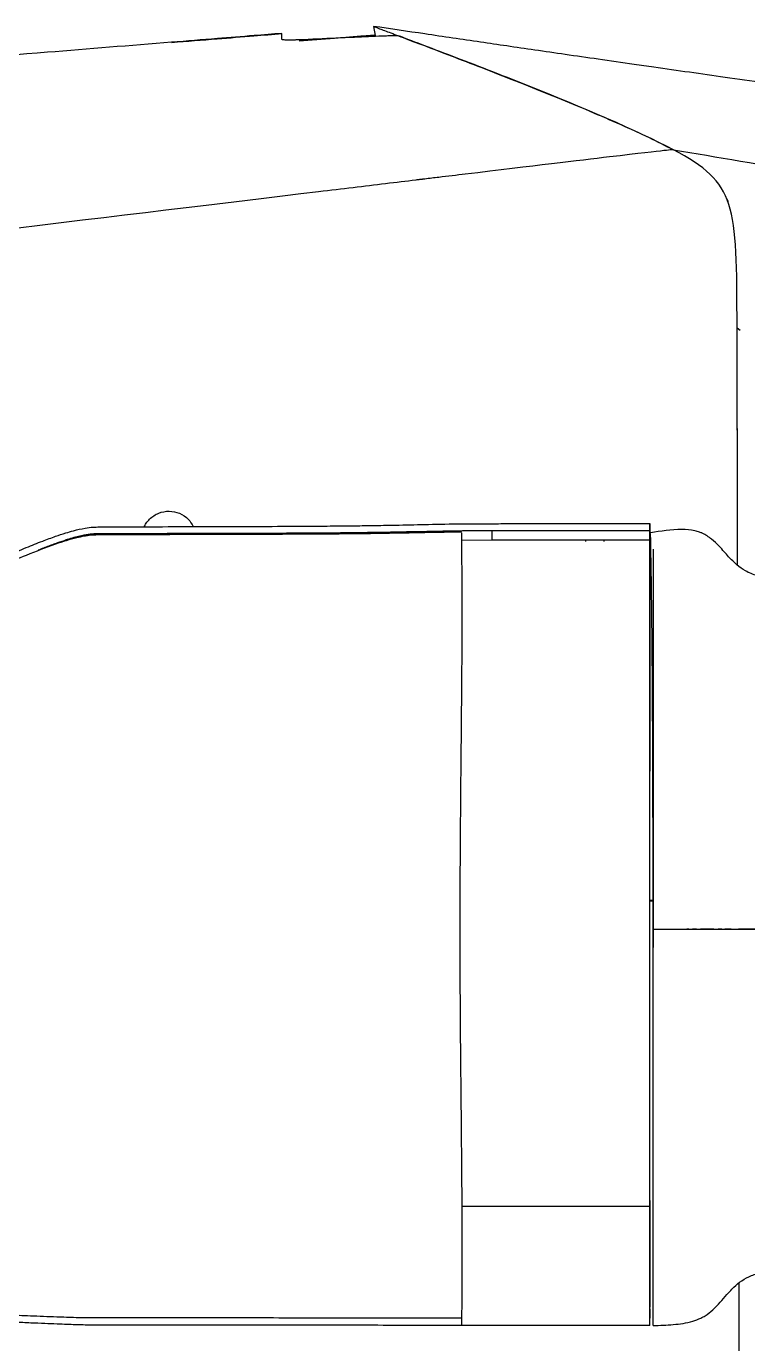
# Model space of a CAD drawing. Header units: millimetres. Extents: x 0 to 1189, y 0 to 841.
# Drawn here: x 761.9 to 801.3, y 607.2 to 679 of the extents above; entities that cross this region are included whole.
import ezdxf

# ---------------------------------------------------------------- set-up
doc = ezdxf.new("R2010")
doc.units = ezdxf.units.MM

msp = doc.modelspace()

# ---------------------------------------------------------------- linework, layer by layer
at = {"color": 7, "linetype": 'Continuous', "lineweight": 25}
for p, q in [((780.891, 679.034), (780.977, 678.536)), ((780.891, 679.034), (780.977, 678.536)), ((800.269, 669.458), (800.172, 669.628)), ((800.901, 662.442), (800.732, 662.574)), ((795.975, 651.919), (795.974, 651.521)), ((768.793, 651.368), (765.95, 651.363)), ((787.374, 651.017), (785.692, 651.004)), ((795.974, 651.521), (787.373, 651.517)), ((787.374, 651.017), (787.373, 651.517)), ((795.975, 651.021), (787.374, 651.017)), ((792.475, 650.934), (792.475, 651.019)), ((793.475, 650.934), (793.475, 651.02)), ((795.975, 651.021), (795.974, 651.521)), ((795.974, 651.521), (795.975, 650.99)), ((796.16, 631.357), (795.975, 631.357)), ((795.975, 631.352), (796.16, 631.352)), ((795.975, 631.352), (796.16, 631.352)), ((796.154, 629.81), (796.157, 629.81)), ((796.154, 629.807), (796.157, 629.807)), ((796.157, 629.807), (796.16, 629.807)), ((796.159, 629.807), (796.157, 629.807)), ((796.16, 629.81), (796.159, 629.81)), ((796.159, 629.807), (796.159, 629.807)), ((796.16, 629.807), (796.159, 629.807)), ((796.16, 629.807), (796.16, 628.807)), ((798.107, 629.807), (797.99, 629.807)), ((798.526, 629.806), (798.303, 629.807)), ((799.402, 629.806), (798.729, 629.806)), ((799.461, 629.806), (799.402, 629.806)), ((795.975, 609.478), (795.975, 609.418)), ((795.975, 609.091), (795.975, 608.591)), ((782.296, 608.198), (777.456, 608.203)), ((785.698, 608.193), (782.296, 608.198)), ((785.698, 608.193), (782.296, 608.198))]:
    msp.add_line(p, q, dxfattribs=at)
for points, knots in [([(843.385, 669.237), (842.655, 669.39), (841.052, 669.727), (838.445, 670.22), (835.47, 670.76), (832.189, 671.329), (827.437, 672.127), (821.246, 673.12), (814.645, 674.126), (808.992, 674.961), (804.453, 675.62), (800.207, 676.23), (797.126, 676.67), (794.818, 677), (793.204, 677.232), (791.397, 677.492), (789.733, 677.733), (788.195, 677.957), (786.195, 678.25), (783.772, 678.607), (781.824, 678.895), (780.891, 679.034)], [0, 0, 0, 0, 0.035386, 0.077659, 0.125797, 0.178775, 0.235565, 0.354265, 0.476101, 0.552202, 0.625246, 0.693596, 0.755617, 0.772798, 0.80416, 0.832927, 0.859395, 0.883863, 0.906628, 0.955265, 1, 1, 1, 1]), ([(843.385, 669.237), (842.655, 669.39), (841.052, 669.727), (838.445, 670.22), (835.47, 670.76), (832.189, 671.329), (827.437, 672.127), (821.246, 673.12), (814.645, 674.126), (808.992, 674.961), (804.453, 675.62), (800.207, 676.23), (797.126, 676.67), (794.818, 677), (793.204, 677.232), (791.397, 677.492), (789.733, 677.733), (788.195, 677.957), (786.195, 678.25), (783.772, 678.607), (781.824, 678.895), (780.891, 679.034)], [0, 0, 0, 0, 0.035386, 0.077659, 0.125797, 0.178775, 0.235565, 0.354265, 0.476101, 0.552202, 0.625246, 0.693596, 0.755617, 0.772798, 0.80416, 0.832927, 0.859395, 0.883863, 0.906628, 0.955265, 1, 1, 1, 1]), ([(780.93, 679.019), (780.921, 679.022), (780.894, 679.032), (781.18, 678.924), (781.775, 678.698), (782.693, 678.35), (783.925, 677.883), (785.45, 677.303), (787.178, 676.638), (789.002, 675.923), (790.837, 675.186), (792.613, 674.451), (794.302, 673.72), (795.845, 673.022), (796.813, 672.529), (797.257, 672.303)], [0, 0, 0, 0, 0.049098, 0.154968, 0.258906, 0.35963, 0.455938, 0.547153, 0.633079, 0.713404, 0.783606, 0.847952, 0.905887, 0.956792, 1, 1, 1, 1]), ([(780.93, 679.019), (780.921, 679.022), (780.894, 679.032), (781.18, 678.924), (781.775, 678.698), (782.693, 678.35), (783.925, 677.883), (785.45, 677.303), (787.178, 676.638), (789.002, 675.923), (790.837, 675.186), (792.613, 674.451), (794.302, 673.72), (795.845, 673.022), (796.813, 672.529), (797.257, 672.303)], [0, 0, 0, 0, 0.049098, 0.154968, 0.258906, 0.35963, 0.455938, 0.547153, 0.633079, 0.713404, 0.783606, 0.847952, 0.905887, 0.956792, 1, 1, 1, 1]), ([(769.873, 678.166), (767.614, 677.983), (762.384, 677.561), (753.475, 676.84), (744.279, 676.094), (735.168, 675.355), (728.018, 674.775), (722.418, 674.319), (718.915, 674.033), (716.561, 673.835), (714.824, 673.682), (713.577, 673.563), (712.717, 673.472), (712.082, 673.395), (711.621, 673.332), (711.232, 673.267), (710.897, 673.203), (710.687, 673.152), (710.587, 673.128)], [0, 0, 0, 0, 0.114286, 0.264492, 0.450619, 0.579412, 0.725313, 0.81226, 0.862659, 0.902508, 0.931332, 0.95058, 0.965633, 0.974935, 0.982826, 0.989106, 0.994828, 1, 1, 1, 1]), ([(775.891, 678.649), (775.386, 678.609), (774.212, 678.515), (772.206, 678.354), (770.705, 678.233), (769.873, 678.166)], [0, 0, 0, 0, 0.251807, 0.58514, 1, 1, 1, 1]), ([(775.891, 678.639), (775.382, 678.598), (774.207, 678.504), (772.207, 678.343), (770.716, 678.223), (769.892, 678.156)], [0, 0, 0, 0, 0.254348, 0.587682, 1, 1, 1, 1]), ([(769.892, 678.156), (770.716, 678.223), (772.207, 678.343), (774.207, 678.504), (775.382, 678.598), (775.891, 678.639)], [0, 0, 0, 0, 0.412319, 0.745653, 1, 1, 1, 1]), ([(775.891, 678.322), (775.891, 678.34), (775.891, 678.375), (775.891, 678.423), (775.891, 678.465), (775.891, 678.503), (775.891, 678.543), (775.891, 678.583), (775.891, 678.618), (775.891, 678.632), (775.891, 678.639)], [0, 0, 0, 0, 0.1015266, 0.2023125, 0.3022824, 0.4013658, 0.4994969, 0.6675101, 0.8344248, 1, 1, 1, 1]), ([(777.068, 678.306), (777.038, 678.304), (776.979, 678.302), (776.893, 678.298), (776.81, 678.295), (776.729, 678.292), (776.65, 678.289), (776.527, 678.286), (776.369, 678.284), (776.2, 678.284), (776.064, 678.288), (775.976, 678.295), (775.924, 678.303), (775.896, 678.312), (775.892, 678.319), (775.891, 678.322)], [0, 0, 0, 0, 0.041568, 0.0832625, 0.1251204, 0.1671824, 0.2094933, 0.2521017, 0.3751023, 0.5000346, 0.6233899, 0.7479745, 0.8319635, 0.9157637, 1, 1, 1, 1]), ([(780.977, 678.536), (780.936, 678.535), (780.882, 678.535), (780.801, 678.531), (780.651, 678.522), (779.967, 678.473), (778.665, 678.371), (777.472, 678.276), (776.827, 678.224)], [0, 0, 0, 0, 0.029567, 0.039276, 0.058596, 0.137528, 0.533707, 1, 1, 1, 1]), ([(782.237, 678.523), (782.221, 678.523), (782.183, 678.525), (782.124, 678.524), (782.06, 678.522), (781.991, 678.521), (781.863, 678.517), (781.654, 678.509), (781.222, 678.492), (780.699, 678.471), (779.941, 678.438), (778.758, 678.386), (777.744, 678.338), (777.068, 678.306)], [0, 0, 0, 0, 0.009666, 0.022805, 0.033473, 0.046712, 0.062526, 0.107767, 0.168016, 0.313388, 0.411475, 0.60765, 1, 1, 1, 1]), ([(797.257, 672.303), (795.293, 673.345), (790.673, 675.29), (785.692, 677.212), (784.003, 677.853), (783.016, 678.228), (782.592, 678.388), (782.237, 678.523)], [0, 0, 0, 0, 0.5, 0.75, 0.875, 0.875, 1, 1, 1, 1]), ([(797.257, 672.303), (797.179, 672.305), (797.061, 672.307), (789.298, 671.381), (784.715, 670.83), (783.915, 670.734), (783.604, 670.697), (783.554, 670.691), (783.534, 670.688), (783.529, 670.688), (783.525, 670.687), (783.519, 670.687), (783.48, 670.682), (783.376, 670.669), (782.745, 670.593), (781.011, 670.385), (769.416, 668.989), (749.863, 666.625), (734.277, 664.735), (730.572, 664.284), (728.247, 664.002), (727.16, 663.869), (722.082, 663.253), (719.157, 662.906), (715.98, 662.616), (715.122, 662.558), (713.727, 662.519), (713.189, 662.537), (712.56, 662.605), (712.379, 662.635), (712.067, 662.706), (711.935, 662.746), (711.712, 662.834), (711.619, 662.881), (711.471, 662.969), (711.415, 663.01), (711.38, 663.039)], [0, 0, 0, 0, 0.125, 0.1875, 0.195313, 0.199219, 0.199707, 0.199951, 0.199951, 0.200012, 0.200012, 0.200073, 0.200195, 0.201172, 0.203125, 0.21875, 0.25, 0.5, 0.5625, 0.59375, 0.59375, 0.625, 0.625, 0.75, 0.75, 0.8125, 0.8125, 0.875, 0.875, 0.90625, 0.90625, 0.9375, 0.9375, 0.96875, 0.96875, 1, 1, 1, 1]), ([(797.257, 672.303), (799.644, 671.903), (803.225, 671.304), (808.583, 670.404), (810.967, 670.004), (811.369, 669.936), (811.523, 669.91), (811.548, 669.906), (811.564, 669.903), (811.566, 669.903), (811.587, 669.899), (811.636, 669.891), (811.946, 669.839), (812.778, 669.699), (818.058, 668.811), (825.393, 667.57), (831.316, 666.526), (832.759, 666.267), (833.677, 666.1), (834.113, 666.02), (836.183, 665.638), (837.492, 665.388), (839.078, 665.109), (839.543, 665.032), (840.372, 664.911), (840.733, 664.868), (841.204, 664.824), (841.349, 664.813), (841.616, 664.798), (841.738, 664.794), (841.904, 664.791), (841.956, 664.791), (842.054, 664.792), (842.191, 664.795), (842.291, 664.801), (842.334, 664.804)], [0, 0, 0, 0, 0.125, 0.1875, 0.195312, 0.199219, 0.199707, 0.199951, 0.199951, 0.200195, 0.200195, 0.201172, 0.203125, 0.21875, 0.25, 0.5, 0.5625, 0.59375, 0.59375, 0.625, 0.625, 0.75, 0.75, 0.8125, 0.8125, 0.875, 0.875, 0.90625, 0.90625, 0.9375, 0.9375, 0.953125, 0.953125, 0.96875, 1, 1, 1, 1]), ([(797.257, 672.303), (799.644, 671.903), (803.225, 671.304), (808.583, 670.404), (810.967, 670.004), (811.369, 669.936), (811.523, 669.91), (811.548, 669.906), (811.564, 669.903), (811.566, 669.903), (811.587, 669.899), (811.636, 669.891), (811.946, 669.839), (812.778, 669.699), (818.058, 668.811), (825.393, 667.57), (831.316, 666.526), (832.759, 666.267), (833.677, 666.1), (834.113, 666.02), (836.183, 665.638), (837.492, 665.388), (839.078, 665.109), (839.543, 665.032), (840.372, 664.911), (840.733, 664.868), (841.204, 664.824), (841.349, 664.813), (841.616, 664.798), (841.738, 664.794), (841.904, 664.791), (841.956, 664.791), (842.054, 664.792), (842.191, 664.795), (842.291, 664.801), (842.334, 664.804)], [0, 0, 0, 0, 0.125, 0.1875, 0.195312, 0.199219, 0.199707, 0.199951, 0.199951, 0.200195, 0.200195, 0.201172, 0.203125, 0.21875, 0.25, 0.5, 0.5625, 0.59375, 0.59375, 0.625, 0.625, 0.75, 0.75, 0.8125, 0.8125, 0.875, 0.875, 0.90625, 0.90625, 0.9375, 0.9375, 0.953125, 0.953125, 0.96875, 1, 1, 1, 1]), ([(800.764, 649.644), (800.764, 649.74), (800.761, 651.047), (800.755, 653.474), (800.747, 656.813), (800.739, 659.817), (800.734, 661.7), (800.732, 662.574)], [0, 0, 0, 0, 0.0222033, 0.3026049, 0.5626289, 0.7968923, 1, 1, 1, 1]), ([(800.764, 649.644), (800.764, 649.74), (800.761, 651.047), (800.755, 653.474), (800.747, 656.813), (800.739, 659.817), (800.734, 661.7), (800.732, 662.574)], [0, 0, 0, 0, 0.0222033, 0.3026049, 0.5626289, 0.7968923, 1, 1, 1, 1]), ([(800.764, 649.644), (800.763, 649.951), (800.76, 651.407), (800.754, 653.923), (800.746, 657.092), (800.739, 659.948), (800.734, 661.74), (800.732, 662.574)], [0, 0, 0, 0, 0.071065, 0.336994, 0.583613, 0.806193, 1, 1, 1, 1]), ([(768.382, 651.75), (768.413, 651.813), (768.49, 651.967), (768.733, 652.247), (769.153, 652.524), (769.739, 652.632), (770.312, 652.512), (770.793, 652.212), (770.972, 651.898), (771.053, 651.755)], [0, 0, 0, 0, 0.062288, 0.151434, 0.326962, 0.50256, 0.678275, 0.854073, 1, 1, 1, 1]), ([(737.879, 646.592), (738.417, 646.592), (739.482, 646.592), (741.024, 646.605), (742.427, 646.63), (743.973, 646.676), (745.746, 646.756), (747.835, 646.904), (749.962, 647.125), (752.066, 647.44), (754.091, 647.874), (756.005, 648.396), (757.784, 648.976), (759.376, 649.565), (760.745, 650.114), (761.867, 650.58), (762.771, 650.945), (763.489, 651.21), (764.051, 651.397), (764.585, 651.553), (765.086, 651.669), (765.559, 651.729), (765.919, 651.736), (766.251, 651.741), (766.653, 651.744), (767.232, 651.746), (768.057, 651.748), (769.515, 651.751), (771.5, 651.756), (773.89, 651.763), (775.871, 651.771), (777.047, 651.777), (777.452, 651.78)], [0, 0, 0, 0, 0.04002, 0.07931, 0.114763, 0.144449, 0.194421, 0.246814, 0.300327, 0.353508, 0.40505, 0.4544, 0.501042, 0.544277, 0.580761, 0.610779, 0.634708, 0.653312, 0.667693, 0.67879, 0.694743, 0.705901, 0.714173, 0.721546, 0.730614, 0.74409, 0.764685, 0.79197, 0.852604, 0.912456, 0.969832, 1, 1, 1, 1]), ([(777.452, 651.78), (777.933, 651.783), (778.794, 651.789), (779.964, 651.801), (780.868, 651.814), (781.617, 651.828), (782.059, 651.837), (782.285, 651.841)], [0, 0, 0, 0, 0.298223, 0.534759, 0.726032, 0.859307, 1, 1, 1, 1]), ([(782.285, 651.841), (782.82, 651.852), (783.954, 651.875), (785.087, 651.898), (785.686, 651.911)], [0, 0, 0, 0, 0.472274, 1, 1, 1, 1]), ([(785.685, 651.911), (785.702, 651.911), (785.779, 651.913), (785.987, 651.913), (786.413, 651.914), (787.147, 651.914), (788.247, 651.915), (789.717, 651.916), (791.503, 651.917), (792.789, 651.918), (793.471, 651.918)], [0, 0, 0, 0, 0.0063863, 0.0295211, 0.0803546, 0.1706361, 0.3120282, 0.5041938, 0.7371851, 1, 1, 1, 1]), ([(785.856, 651.912), (786.402, 651.913), (788.072, 651.915), (791.445, 651.917), (794.272, 651.918), (795.975, 651.919)], [0, 0, 0, 0, 0.161794, 0.495128, 1, 1, 1, 1]), ([(795.976, 614.681), (795.976, 617.693), (795.974, 622.54), (795.973, 627.724), (795.973, 629.804), (795.973, 630.847), (795.974, 633.958), (795.974, 638.056), (795.975, 641.757), (795.976, 644.272), (795.976, 645.066), (795.976, 646.551), (795.976, 650), (795.975, 651.919), (795.975, 651.919)], [0, 0, 0, 0, 0.25, 0.3125, 0.3125, 0.375, 0.375, 0.5, 0.625, 0.625, 0.6875, 0.6875, 0.75, 1, 1, 1, 1]), ([(801.82, 649.073), (801.602, 649.149), (801.204, 649.29), (800.699, 649.678), (800.328, 650.046), (800.019, 650.394), (799.721, 650.723), (799.346, 651.087), (798.973, 651.335), (798.656, 651.468), (798.287, 651.576), (797.378, 651.636), (796.575, 651.503), (796.01, 651.41)], [0, 0, 0, 0, 0.103163, 0.188158, 0.282713, 0.337578, 0.397054, 0.481785, 0.571756, 0.595483, 0.635852, 0.743982, 1, 1, 1, 1]), ([(785.687, 651.459), (785.272, 651.451), (784.455, 651.435), (783.287, 651.414), (782.347, 651.396), (781.614, 651.383), (781.025, 651.373), (780.448, 651.365), (779.875, 651.359), (779.306, 651.353), (778.694, 651.348), (778.008, 651.343), (777.015, 651.337), (775.432, 651.33), (773.378, 651.323), (771.245, 651.318), (769.513, 651.314), (768.259, 651.312), (767.43, 651.31), (766.902, 651.309), (766.455, 651.307), (765.998, 651.303), (765.384, 651.289), (764.556, 651.127), (763.371, 650.755), (762.043, 650.234), (760.642, 649.661), (759.283, 649.128), (757.823, 648.598), (756.19, 648.069), (754.259, 647.534), (751.866, 647.021), (748.965, 646.63), (745.647, 646.374), (742.917, 646.278), (740.946, 646.246), (739.827, 646.237), (738.788, 646.234), (737.971, 646.234), (737.364, 646.234), (736.925, 646.234), (736.218, 646.234), (735.335, 646.234), (734.365, 646.232), (733.659, 646.229), (733.217, 646.222), (732.938, 646.214), (732.649, 646.189), (732.303, 646.085), (731.871, 645.908), (731.387, 645.683), (730.747, 645.363), (730.265, 645.113), (729.99, 644.97)], [0, 0, 0, 0, 0.022072, 0.043324, 0.06197, 0.071963, 0.082236, 0.093218, 0.10254, 0.11257, 0.123358, 0.134913, 0.148908, 0.175896, 0.218676, 0.25763, 0.288759, 0.310312, 0.323988, 0.332612, 0.338265, 0.347611, 0.356822, 0.370698, 0.392069, 0.422466, 0.446154, 0.472165, 0.499688, 0.528324, 0.562991, 0.605677, 0.657717, 0.717745, 0.781703, 0.802211, 0.822066, 0.840887, 0.857165, 0.865291, 0.873035, 0.880379, 0.902732, 0.919722, 0.931739, 0.94004, 0.943129, 0.94653, 0.955366, 0.962077, 0.971242, 0.983614, 1, 1, 1, 1]), ([(764.176, 651.043), (764.099, 651.018), (763.941, 650.967), (763.697, 650.883), (763.439, 650.791), (763.168, 650.691), (762.883, 650.581), (762.689, 650.504), (762.589, 650.465)], [0, 0, 0, 0, 0.143278, 0.295873, 0.457817, 0.629138, 0.809859, 1, 1, 1, 1]), ([(765.025, 651.27), (764.974, 651.259), (764.869, 651.236), (764.707, 651.196), (764.537, 651.151), (764.359, 651.1), (764.238, 651.062), (764.176, 651.043)], [0, 0, 0, 0, 0.178715, 0.367986, 0.567906, 0.778554, 1, 1, 1, 1]), ([(765.95, 651.363), (765.895, 651.362), (765.789, 651.362), (765.635, 651.355), (765.498, 651.344), (765.375, 651.33), (765.263, 651.314), (765.146, 651.294), (765.067, 651.278), (765.025, 651.27)], [0, 0, 0, 0, 0.1757347, 0.3414639, 0.4973672, 0.6183502, 0.7410478, 0.8625305, 1, 1, 1, 1]), ([(782.242, 651.452), (781.123, 651.431), (780.003, 651.416), (777.763, 651.395), (776.642, 651.39), (773.279, 651.376), (771.036, 651.372), (768.793, 651.368)], [0, 0, 0, 0, 0.25, 0.25, 0.5, 0.5, 1, 1, 1, 1]), ([(785.793, 651.515), (785.722, 651.515), (785.573, 651.514), (785.275, 651.509), (784.753, 651.499), (783.719, 651.48), (782.833, 651.463), (782.242, 651.452)], [0, 0, 0, 0, 0.060014, 0.126235, 0.251457, 0.500971, 1, 1, 1, 1]), ([(785.688, 651.408), (785.69, 651.235), (785.694, 650.819), (785.704, 649.606), (785.711, 647.921), (785.711, 645.855), (785.698, 643.476), (785.674, 640.834), (785.646, 637.988), (785.62, 634.991), (785.602, 631.896), (785.599, 628.757), (785.613, 625.644), (785.637, 622.615), (785.666, 619.737), (785.694, 617.037), (785.705, 615.472), (785.71, 614.688)], [0, 0, 0, 0, 0.048939, 0.117492, 0.186603, 0.255893, 0.32494, 0.393546, 0.461625, 0.529114, 0.596063, 0.662721, 0.72951, 0.796663, 0.864195, 0.932011, 1, 1, 1, 1]), ([(787.373, 651.517), (787.11, 651.517), (786.716, 651.517), (786.189, 651.517), (785.925, 651.516), (785.793, 651.515)], [0, 0, 0, 0, 0.4993102, 0.7496483, 1, 1, 1, 1]), ([(796.154, 629.807), (796.153, 630.919), (796.15, 633.15), (796.143, 636.41), (796.133, 639.517), (796.12, 642.4), (796.102, 644.99), (796.079, 647.209), (796.054, 649.018), (796.031, 650.355), (796.015, 651.212), (796.012, 651.325), (796.011, 651.378)], [0, 0, 0, 0, 0.099946, 0.200492, 0.301757, 0.403546, 0.505556, 0.607557, 0.70933, 0.810579, 0.911117, 1, 1, 1, 1]), ([(795.975, 650.396), (795.975, 650.228), (795.975, 649.794), (795.975, 648.511), (795.975, 646.695), (795.975, 644.478), (795.975, 641.926), (795.975, 639.88), (795.975, 638.644), (795.975, 638.418)], [0, 0, 0, 0, 0.106224, 0.276091, 0.447693, 0.619899, 0.791544, 0.961994, 1, 1, 1, 1]), ([(795.976, 650.694), (795.976, 650.247), (795.976, 649.349), (795.977, 647.41), (795.977, 645.114), (795.976, 642.452), (795.976, 640.215), (795.976, 638.815), (795.976, 638.472)], [0, 0, 0, 0, 0.186585, 0.374961, 0.563914, 0.752217, 0.939228, 1, 1, 1, 1]), ([(795.975, 638.269), (795.975, 638.403), (795.975, 638.607), (795.975, 638.816), (795.975, 638.887)], [0, 0, 0, 0, 0.659178, 1, 1, 1, 1]), ([(795.975, 629.807), (795.975, 630.961), (795.975, 633.279), (795.975, 636.129), (795.975, 637.708), (795.975, 638.243)], [0, 0, 0, 0, 0.395841, 0.795304, 1, 1, 1, 1]), ([(795.975, 621.537), (795.975, 621.991), (795.975, 623.505), (795.975, 626.29), (795.975, 628.637), (795.975, 629.807)], [0, 0, 0, 0, 0.176913, 0.589929, 1, 1, 1, 1]), ([(796.154, 629.807), (796.319, 629.807), (796.59, 629.807), (797.016, 629.807), (797.412, 629.807), (797.846, 629.807), (798.249, 629.806), (798.54, 629.806), (798.683, 629.806), (798.709, 629.806)], [0, 0, 0, 0, 0.19049, 0.312956, 0.492121, 0.648398, 0.818453, 0.967116, 1, 1, 1, 1]), ([(796.16, 608.189), (796.16, 608.246), (796.16, 608.362), (796.16, 609.245), (796.16, 610.587), (796.16, 612.398), (796.16, 614.62), (796.16, 617.211), (796.16, 620.096), (796.159, 623.203), (796.157, 626.463), (796.155, 628.694), (796.154, 629.807)], [0, 0, 0, 0, 0.098828, 0.198259, 0.29841, 0.399089, 0.499999, 0.600908, 0.701588, 0.801738, 0.901169, 1, 1, 1, 1]), ([(796.154, 629.807), (796.241, 629.807), (796.415, 629.807), (796.673, 629.807), (796.928, 629.807), (797.178, 629.806), (797.422, 629.806), (797.659, 629.806), (797.888, 629.806), (798.109, 629.807), (798.32, 629.807), (798.52, 629.807), (798.647, 629.807), (798.709, 629.807)], [0, 0, 0, 0, 0.1005946, 0.200205, 0.2984179, 0.3948529, 0.4891714, 0.5810878, 0.6703806, 0.7569072, 0.8406198, 0.921584, 1, 1, 1, 1]), ([(798.709, 629.807), (798.742, 629.807), (798.808, 629.807), (798.903, 629.808), (798.995, 629.808), (799.083, 629.808), (799.168, 629.808), (799.249, 629.808), (799.328, 629.808), (799.405, 629.808), (799.478, 629.808), (799.55, 629.807), (799.62, 629.807), (799.687, 629.807), (799.753, 629.807), (799.818, 629.807), (799.881, 629.807), (799.942, 629.807), (800.003, 629.806), (800.063, 629.806), (800.121, 629.806), (800.18, 629.806), (800.237, 629.805), (800.276, 629.805), (800.295, 629.805)], [0, 0, 0, 0, 0.051539, 0.10222, 0.152157, 0.201438, 0.250137, 0.298305, 0.345983, 0.393193, 0.439948, 0.48625, 0.532094, 0.577465, 0.622346, 0.666713, 0.710542, 0.753805, 0.796475, 0.838523, 0.879923, 0.92065, 0.960682, 1, 1, 1, 1]), ([(798.709, 629.806), (798.74, 629.806), (798.801, 629.806), (798.891, 629.806), (798.98, 629.806), (799.07, 629.806), (799.158, 629.806), (799.246, 629.806), (799.401, 629.806), (799.633, 629.806), (799.892, 629.806), (800.117, 629.806), (800.241, 629.806), (800.296, 629.806)], [0, 0, 0, 0, 0.04713, 0.095035, 0.143795, 0.193488, 0.244188, 0.295963, 0.348877, 0.524908, 0.743197, 0.884973, 1, 1, 1, 1]), ([(799.899, 629.806), (799.843, 629.806), (799.779, 629.806), (799.716, 629.806), (799.708, 629.806)], [0, 0, 0, 0, 0.873629, 1, 1, 1, 1]), ([(800.415, 629.806), (800.386, 629.806), (800.326, 629.806), (800.239, 629.806), (800.152, 629.806), (800.095, 629.806), (800.066, 629.806)], [0, 0, 0, 0, 0.242608, 0.490009, 0.742409, 1, 1, 1, 1]), ([(800.295, 629.805), (800.338, 629.805), (800.422, 629.805), (800.552, 629.805), (800.684, 629.806), (800.82, 629.806), (800.96, 629.806), (801.107, 629.806), (801.26, 629.806), (801.421, 629.806), (801.591, 629.806), (801.77, 629.806), (801.894, 629.806), (801.958, 629.806)], [0, 0, 0, 0, 0.09407, 0.18545, 0.274745, 0.362607, 0.449735, 0.536872, 0.624794, 0.714291, 0.806152, 0.901144, 1, 1, 1, 1]), ([(800.296, 629.806), (800.335, 629.806), (800.401, 629.806), (800.54, 629.806), (800.715, 629.806), (800.939, 629.806), (801.151, 629.806), (801.353, 629.806), (801.545, 629.806), (801.747, 629.806), (801.887, 629.806), (801.958, 629.806)], [0, 0, 0, 0, 0.084969, 0.147931, 0.29796, 0.439666, 0.574096, 0.676793, 0.781663, 0.889235, 1, 1, 1, 1]), ([(801.281, 629.806), (801.241, 629.806), (801.161, 629.806), (801.043, 629.806), (800.927, 629.806), (800.852, 629.806), (800.815, 629.806)], [0, 0, 0, 0, 0.25134, 0.501544, 0.750976, 1, 1, 1, 1]), ([(801.835, 629.806), (801.787, 629.806), (801.692, 629.806), (801.551, 629.806), (801.415, 629.806), (801.326, 629.806), (801.281, 629.806)], [0, 0, 0, 0, 0.255233, 0.506733, 0.754862, 1, 1, 1, 1]), ([(795.975, 620.985), (795.975, 621.036), (795.975, 621.217), (795.975, 621.395), (795.975, 621.523)], [0, 0, 0, 0, 0.278589, 1, 1, 1, 1]), ([(795.975, 615), (795.975, 614.376), (795.975, 613.02), (795.975, 611.411), (795.975, 610.141), (795.975, 609.707), (795.975, 609.512)], [0, 0, 0, 0, 0.232824, 0.50609, 0.777847, 1, 1, 1, 1]), ([(795.977, 614.681), (795.977, 613.911), (795.977, 612.373), (795.977, 610.624), (795.976, 609.54), (795.976, 609.225), (795.976, 609.181)], [0, 0, 0, 0, 0.317395, 0.634068, 0.949076, 1, 1, 1, 1]), ([(796.16, 608.189), (796.522, 608.201), (797.245, 608.224), (798.126, 608.343), (798.698, 608.556), (799.066, 608.765), (799.575, 609.166), (800.015, 609.702), (800.486, 610.218), (800.868, 610.562), (801.38, 610.885), (801.777, 611.008), (801.989, 611.074)], [0, 0, 0, 0, 0.160341, 0.320394, 0.390398, 0.42881, 0.507754, 0.675274, 0.734352, 0.816843, 0.902417, 1, 1, 1, 1]), ([(801.052, 593.135), (801.045, 593.428), (801.032, 593.968), (801.008, 594.969), (800.983, 596.072), (800.954, 597.463), (800.923, 599.265), (800.893, 601.55), (800.868, 604.262), (800.85, 607.296), (800.842, 609.439), (800.838, 610.515)], [0, 0, 0, 0, 0.102962, 0.189411, 0.265087, 0.336338, 0.434727, 0.54701, 0.680402, 0.839558, 1, 1, 1, 1]), ([(801.052, 593.135), (801.045, 593.428), (801.032, 593.968), (801.008, 594.969), (800.983, 596.072), (800.954, 597.463), (800.923, 599.265), (800.893, 601.55), (800.868, 604.262), (800.85, 607.296), (800.842, 609.439), (800.838, 610.515)], [0, 0, 0, 0, 0.102962, 0.189411, 0.265087, 0.336338, 0.434727, 0.54701, 0.680402, 0.839558, 1, 1, 1, 1]), ([(730.242, 609.092), (730.515, 609.098), (730.99, 609.109), (731.723, 609.124), (732.322, 609.135), (732.869, 609.139), (733.294, 609.135), (733.768, 609.134), (734.416, 609.133), (735.353, 609.132), (736.361, 609.132), (737.428, 609.131), (738.728, 609.131), (740.479, 609.13), (742.574, 609.127), (744.721, 609.12), (747.186, 609.105), (749.809, 609.081), (752.443, 609.04), (754.66, 608.99), (756.503, 608.937), (758.108, 608.884), (759.554, 608.831), (760.898, 608.777), (762.237, 608.722), (763.476, 608.672), (764.546, 608.637), (765.297, 608.62), (765.762, 608.617), (766.058, 608.618), (766.281, 608.618), (766.563, 608.619), (766.984, 608.619), (767.678, 608.619), (768.725, 608.619), (770.207, 608.619), (772.088, 608.618), (774.279, 608.618), (776.158, 608.617), (777.456, 608.616), (778.138, 608.616), (778.65, 608.616), (779.135, 608.616), (779.594, 608.615), (780.073, 608.615), (780.566, 608.615), (781.076, 608.614), (781.56, 608.613), (782.099, 608.613), (782.801, 608.612), (783.681, 608.61), (784.68, 608.608), (785.356, 608.607), (785.699, 608.607)], [0, 0, 0, 0, 0.014899, 0.026016, 0.040009, 0.047633, 0.055635, 0.062935, 0.073299, 0.090642, 0.113604, 0.127739, 0.148317, 0.183888, 0.222351, 0.261571, 0.29991, 0.355599, 0.403321, 0.442319, 0.475449, 0.50295, 0.529162, 0.553618, 0.575669, 0.601603, 0.620616, 0.633576, 0.642175, 0.645788, 0.649532, 0.654246, 0.661013, 0.672321, 0.691742, 0.717616, 0.752391, 0.793446, 0.836037, 0.853937, 0.863639, 0.872871, 0.881623, 0.889895, 0.897705, 0.907494, 0.916627, 0.925282, 0.9337, 0.945858, 0.96335, 0.981393, 1, 1, 1, 1]), ([(777.456, 608.203), (776.545, 608.204), (774.675, 608.205), (772.033, 608.206), (769.687, 608.207), (767.84, 608.209), (766.458, 608.211), (765.542, 608.215), (764.976, 608.218), (764.571, 608.232), (764.132, 608.247), (763.582, 608.268), (762.923, 608.295), (762.152, 608.327), (761.147, 608.371), (760.024, 608.421), (758.904, 608.468), (757.119, 608.541), (754.551, 608.627), (751.196, 608.7), (747.708, 608.743), (744.476, 608.763), (741.147, 608.772), (739.069, 608.772), (737.893, 608.773)], [0, 0, 0, 0, 0.069071, 0.141808, 0.200252, 0.246933, 0.281852, 0.305007, 0.3164, 0.324703, 0.335799, 0.34969, 0.366376, 0.385857, 0.408133, 0.442681, 0.47103, 0.49318, 0.578099, 0.665829, 0.747579, 0.8425, 0.910839, 1, 1, 1, 1]), ([(777.456, 608.203), (777.054, 608.203), (776.238, 608.204), (775.001, 608.204), (773.734, 608.205), (772.742, 608.205), (772.172, 608.206), (772.034, 608.206)], [0, 0, 0, 0, 0.2228566, 0.4510991, 0.6847275, 0.9237417, 1, 1, 1, 1]), ([(782.296, 608.198), (781.512, 608.199), (779.899, 608.201), (778.285, 608.202), (777.456, 608.203)], [0, 0, 0, 0, 0.486196, 1, 1, 1, 1]), ([(795.976, 608.189), (794.261, 608.189), (791.69, 608.189), (788.691, 608.189), (787.19, 608.19), (786.441, 608.19), (786.065, 608.191), (785.879, 608.191), (785.783, 608.192), (785.737, 608.192), (785.709, 608.193), (785.702, 608.192), (785.695, 608.193), (785.697, 608.193), (785.697, 608.193), (785.698, 608.193), (785.698, 608.193), (785.698, 608.193), (785.698, 608.193), (785.698, 608.193)], [0, 0, 0, 0, 0.500136, 0.750205, 0.875239, 0.937756, 0.969014, 0.984643, 0.992458, 0.99652, 0.998651, 0.999639, 0.999757, 0.999837, 0.99991, 0.999956, 0.99998, 0.999993, 1, 1, 1, 1]), ([(795.976, 608.189), (794.262, 608.189), (791.69, 608.189), (788.69, 608.189), (787.19, 608.19), (786.44, 608.19), (786.066, 608.191), (785.905, 608.191), (785.851, 608.191)], [0, 0, 0, 0, 0.507937, 0.761905, 0.888889, 0.952381, 0.984127, 1, 1, 1, 1])]:
    msp.add_open_spline(points, degree=3, knots=knots, dxfattribs=at)
for points in [[(800.732, 662.574), (800.713, 669.426), (800.705, 670.473), (797.257, 672.303)], [(800.732, 662.574), (800.713, 669.426), (800.705, 670.473), (797.257, 672.303)], [(800.732, 662.574), (800.713, 669.426), (800.705, 670.473), (797.257, 672.303)], [(796.16, 650.522), (796.16, 650.522), (796.16, 645.764), (796.16, 635.126), (796.16, 629.807)], [(795.976, 614.681), (792.537, 614.682), (785.658, 614.682), (785.693, 614.686), (785.71, 614.688)], [(785.71, 614.688), (785.722, 612.681), (785.711, 609.433), (785.694, 608.193), (785.698, 608.193)], [(795.976, 608.189), (795.976, 608.189), (795.976, 610.666), (795.976, 614.681)]]:
    msp.add_open_spline(points, degree=3, dxfattribs=at)

doc.saveas('drawing.dxf')
